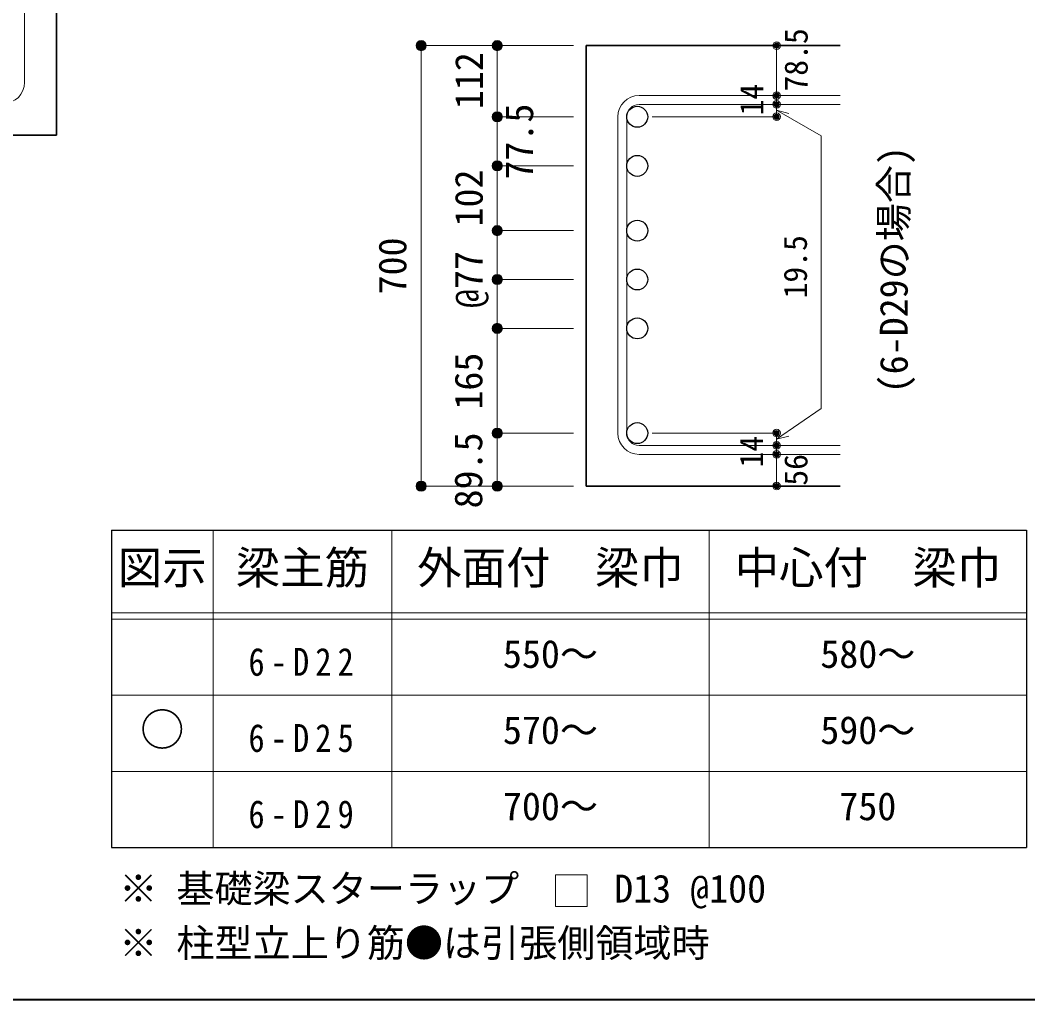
# Model space of a CAD drawing. Units: millimetres at full size, sheet at 1:20; details may follow other scales. Extents: x -3982 to 3969, y -2797 to 2801.
# Drawn here: x 821 to 2409, y -2797 to -1253 of the extents above; entities that cross this region are included whole.
import ezdxf
from ezdxf.enums import TextEntityAlignment as Align

# ---------------------------------------------------------------- set-up
doc = ezdxf.new("R2010")
doc.units = ezdxf.units.MM
doc.header["$LTSCALE"] = 20
doc.header["$PDMODE"] = 32
doc.header["$PDSIZE"] = 12
for name, color, linetype, lineweight in [('6-1_躯体線', 2, 'Continuous', 35), ('6-4_フープ', 7, 'Continuous', 18), ('6-5_梁主筋', 7, 'Continuous', 18), ('6-6_S.T.P.', 7, 'Continuous', 18), ('6-7_文字', 7, 'Continuous', 18), ('6-D_寸法', 4, 'Continuous', 9), ('6-E_枠', 7, 'Continuous', 18), ('F-0_枠', 6, 'Continuous', 40)]:
    doc.layers.add(name, color=color, linetype=linetype, lineweight=lineweight)
doc.styles.add('ＭＳ ゴシック', font='')
doc.styles.get('ＭＳ ゴシック').set_extended_font_data('MS Gothic')

msp = doc.modelspace()

# ---------------------------------------------------------------- linework, layer by layer
at = {"layer": '6-1_躯体線'}
for p, q in [((878.29, -1434.67), (878.29, -1205.17)), ((1712.96, -1293.36), (2112.96, -1293.36)), ((1712.96, -1293.36), (1712.96, -1987.36)), ((878.29, -1434.67), (769.79, -1434.67)), ((1712.96, -1987.36), (2112.96, -1987.36))]:
    msp.add_line(p, q, dxfattribs=at)
at = {"layer": '6-4_フープ'}
msp.add_line((828.29, -1351.17), (828.29, -718.17), dxfattribs=at)
msp.add_arc((794.79, -1351.17), 33.5, 270, 0, dxfattribs=at)
at = {"layer": '6-5_梁主筋', "color": 3, "lineweight": 25}
for centre in [(1793.46, -1405.47), (1793.46, -1482.86), (1793.46, -1584.86), (1793.46, -1661.86), (1793.46, -1738.86), (1793.46, -1903.86)]:
    msp.add_circle(centre, 16.5, dxfattribs=at)
at = {"layer": '6-6_S.T.P.'}
for p, q in [((1796.46, -1371.97), (2112.96, -1371.97)), ((1796.46, -1385.97), (2112.96, -1385.97)), ((1762.96, -1405.47), (1762.96, -1903.86)), ((1776.96, -1405.47), (1776.96, -1903.86)), ((1796.46, -1923.36), (2112.96, -1923.36)), ((1796.46, -1937.36), (2112.96, -1937.36))]:
    msp.add_line(p, q, dxfattribs=at)
for centre, radius, start, end in [((1796.46, -1405.47), 33.5, 90, 180), ((1796.46, -1405.47), 19.5, 90, 180), ((1796.46, -1903.86), 33.5, 180, 270), ((1796.46, -1903.86), 19.5, 180, 270)]:
    msp.add_arc(centre, radius, start, end, dxfattribs=at)
at = {"layer": '6-7_文字'}
msp.add_lwpolyline([(1664.77, -2649.9), (1714.77, -2649.9), (1714.77, -2599.9), (1664.77, -2599.9)], close=True, dxfattribs=at)
at = {"layer": '6-D_寸法'}
for p, q in [((1452.96, -1293.36), (1572.96, -1293.36)), ((1452.96, -1987.36), (1452.96, -1293.36)), ((1572.96, -1293.36), (1692.96, -1293.36)), ((1572.96, -1293.36), (1572.96, -1405.47)), ((2012.96, -1405.47), (2012.96, -1293.36)), ((2012.96, -1395.15), (2032.28, -1400.32)), ((2012.96, -1395.15), (2083.02, -1435.6)), ((1572.96, -1405.47), (1692.96, -1405.47)), ((1572.96, -1405.47), (1572.96, -1470.36)), ((2012.96, -1405.47), (1816.87, -1405.47)), ((2083.02, -1435.6), (2083.02, -1865.16)), ((1572.96, -1470.36), (1572.96, -1903.86)), ((1572.96, -1482.86), (1692.96, -1482.86)), ((1572.96, -1584.86), (1692.96, -1584.86)), ((1572.96, -1661.86), (1692.96, -1661.86)), ((1572.96, -1738.86), (1692.96, -1738.86)), ((2012.96, -1913.61), (2083.02, -1865.16)), ((2012.96, -1903.86), (1816.87, -1903.86)), ((2012.96, -1987.36), (2012.96, -1903.86)), ((2012.96, -1913.61), (2032.28, -1908.43)), ((1452.96, -1987.36), (1572.96, -1987.36)), ((1452.96, -1987.36), (1562.82, -1987.36)), ((1572.96, -1987.36), (1692.96, -1987.36))]:
    msp.add_line(p, q, dxfattribs=at)
msp.add_lwpolyline([(1572.96, -1987.36), (1572.96, -1903.86), (1692.96, -1903.86)], dxfattribs=at)
for centre, radius in [((1452.96, -1293.36), 8), ((1572.96, -1293.36), 8), ((1452.96, -1293.36), 7.2), ((1452.96, -1293.36), 6.4), ((1452.96, -1293.36), 5.6), ((1452.96, -1293.36), 4.8), ((1452.96, -1293.36), 4), ((1452.96, -1293.36), 3.2), ((1452.96, -1293.36), 2.4), ((1452.96, -1293.36), 1.6), ((1452.96, -1293.36), 0.8), ((1572.96, -1293.36), 7.2), ((1572.96, -1293.36), 6.4), ((1572.96, -1293.36), 5.6), ((1572.96, -1293.36), 4.8), ((1572.96, -1293.36), 4), ((1572.96, -1293.36), 3.2), ((1572.96, -1293.36), 2.4), ((1572.96, -1293.36), 1.6), ((1572.96, -1293.36), 0.8), ((2012.96, -1293.36), 4), ((2012.96, -1293.36), 3.6), ((2012.96, -1293.36), 3.2), ((2012.96, -1293.36), 2.8), ((2012.96, -1293.36), 2.4), ((2012.96, -1293.36), 2), ((2012.96, -1293.36), 1.6), ((2012.96, -1293.36), 1.2), ((2012.96, -1293.36), 0.8), ((2012.96, -1293.36), 0.4), ((2012.96, -1371.97), 4), ((2012.96, -1371.97), 3.6), ((2012.96, -1371.97), 3.2), ((2012.96, -1371.97), 2.8), ((2012.96, -1371.97), 2.4), ((2012.96, -1371.97), 2), ((2012.96, -1371.97), 1.6), ((2012.96, -1371.97), 1.2), ((2012.96, -1371.97), 0.8), ((2012.96, -1371.97), 0.4), ((2012.96, -1385.97), 4), ((2012.96, -1385.97), 3.6), ((2012.96, -1385.97), 3.2), ((2012.96, -1385.97), 2.8), ((2012.96, -1385.97), 2.4), ((2012.96, -1385.97), 2), ((2012.96, -1385.97), 1.6), ((2012.96, -1385.97), 1.2), ((2012.96, -1385.97), 0.8), ((2012.96, -1385.97), 0.4), ((1572.96, -1405.47), 8), ((1572.96, -1405.47), 7.2), ((1572.96, -1405.47), 6.4), ((1572.96, -1405.47), 5.6), ((1572.96, -1405.47), 4.8), ((1572.96, -1405.47), 4), ((1572.96, -1405.47), 3.2), ((1572.96, -1405.47), 2.4), ((1572.96, -1405.47), 1.6), ((1572.96, -1405.47), 0.8), ((2012.96, -1405.47), 4), ((2012.96, -1405.47), 3.6), ((2012.96, -1405.47), 3.2), ((2012.96, -1405.47), 2.8), ((2012.96, -1405.47), 2.4), ((2012.96, -1405.47), 2), ((2012.96, -1405.47), 1.6), ((2012.96, -1405.47), 1.2), ((2012.96, -1405.47), 0.8), ((2012.96, -1405.47), 0.4), ((1572.96, -1482.86), 8), ((1572.96, -1482.86), 7.2), ((1572.96, -1482.86), 6.4), ((1572.96, -1482.86), 5.6), ((1572.96, -1482.86), 4.8), ((1572.96, -1482.86), 4), ((1572.96, -1482.86), 3.2), ((1572.96, -1482.86), 2.4), ((1572.96, -1482.86), 1.6), ((1572.96, -1482.86), 0.8), ((1572.96, -1584.86), 8), ((1572.96, -1584.86), 7.2), ((1572.96, -1584.86), 6.4), ((1572.96, -1584.86), 5.6), ((1572.96, -1584.86), 4.8), ((1572.96, -1584.86), 4), ((1572.96, -1584.86), 3.2), ((1572.96, -1584.86), 2.4), ((1572.96, -1584.86), 1.6), ((1572.96, -1584.86), 0.8), ((1572.96, -1661.86), 8), ((1572.96, -1661.86), 7.2), ((1572.96, -1661.86), 6.4), ((1572.96, -1661.86), 5.6), ((1572.96, -1661.86), 4.8), ((1572.96, -1661.86), 4), ((1572.96, -1661.86), 3.2), ((1572.96, -1661.86), 2.4), ((1572.96, -1661.86), 1.6), ((1572.96, -1661.86), 0.8), ((1572.96, -1738.86), 8), ((1572.96, -1738.86), 7.2), ((1572.96, -1738.86), 6.4), ((1572.96, -1738.86), 5.6), ((1572.96, -1738.86), 4.8), ((1572.96, -1738.86), 4), ((1572.96, -1738.86), 3.2), ((1572.96, -1738.86), 2.4), ((1572.96, -1738.86), 1.6), ((1572.96, -1738.86), 0.8), ((1572.96, -1903.86), 8), ((1572.96, -1903.86), 7.2), ((1572.96, -1903.86), 6.4), ((1572.96, -1903.86), 5.6), ((1572.96, -1903.86), 4.8), ((1572.96, -1903.86), 4), ((1572.96, -1903.86), 3.2), ((1572.96, -1903.86), 2.4), ((1572.96, -1903.86), 1.6), ((1572.96, -1903.86), 0.8), ((2012.96, -1903.86), 4), ((2012.96, -1903.86), 3.6), ((2012.96, -1903.86), 3.2), ((2012.96, -1903.86), 2.8), ((2012.96, -1903.86), 2.4), ((2012.96, -1903.86), 2), ((2012.96, -1903.86), 1.6), ((2012.96, -1903.86), 1.2), ((2012.96, -1903.86), 0.8), ((2012.96, -1903.86), 0.4), ((2012.96, -1923.36), 4), ((2012.96, -1923.36), 3.6), ((2012.96, -1923.36), 3.2), ((2012.96, -1923.36), 2.8), ((2012.96, -1937.36), 4), ((2012.96, -1937.36), 3.6), ((2012.96, -1937.36), 3.2), ((2012.96, -1937.36), 2.8), ((2012.96, -1923.36), 2.4), ((2012.96, -1937.36), 2.4), ((2012.96, -1923.36), 2), ((2012.96, -1937.36), 2), ((2012.96, -1923.36), 1.6), ((2012.96, -1937.36), 1.6), ((2012.96, -1923.36), 1.2), ((2012.96, -1937.36), 1.2), ((2012.96, -1923.36), 0.8), ((2012.96, -1937.36), 0.8), ((2012.96, -1923.36), 0.4), ((2012.96, -1937.36), 0.4), ((1452.96, -1987.36), 8), ((1452.96, -1987.36), 7.2), ((1452.96, -1987.36), 6.4), ((1452.96, -1987.36), 5.6), ((1452.96, -1987.36), 4.8), ((1452.96, -1987.36), 4), ((1452.96, -1987.36), 3.2), ((1572.96, -1987.36), 8), ((1572.96, -1987.36), 7.2), ((1572.96, -1987.36), 6.4), ((1572.96, -1987.36), 5.6), ((1572.96, -1987.36), 4.8), ((1572.96, -1987.36), 4), ((1572.96, -1987.36), 3.2), ((2012.96, -1987.36), 4), ((2012.96, -1987.36), 3.6), ((2012.96, -1987.36), 3.2), ((1452.96, -1987.36), 2.4), ((1452.96, -1987.36), 1.6), ((1452.96, -1987.36), 0.8), ((1572.96, -1987.36), 2.4), ((1572.96, -1987.36), 1.6), ((1572.96, -1987.36), 0.8), ((2012.96, -1987.36), 2.8), ((2012.96, -1987.36), 2.4), ((2012.96, -1987.36), 2), ((2012.96, -1987.36), 1.6), ((2012.96, -1987.36), 1.2), ((2012.96, -1987.36), 0.8), ((2012.96, -1987.36), 0.4)]:
    msp.add_circle(centre, radius, dxfattribs=at)
at = {"layer": '6-D_寸法', "color": 7}
for p in [(1452.96, -1293.36), (1572.96, -1293.36), (2012.96, -1293.36), (2012.96, -1371.97), (2012.96, -1385.97), (1572.96, -1405.47), (2012.96, -1405.47), (1572.96, -1482.86), (1572.96, -1584.86), (1572.96, -1661.86), (1572.96, -1738.86), (1572.96, -1903.86), (2012.96, -1903.86), (2012.96, -1923.36), (2012.96, -1937.36), (1452.96, -1987.36), (1572.96, -1987.36), (2012.96, -1987.36)]:
    msp.add_point(p, dxfattribs=at)
at = {"layer": '6-E_枠', "color": 3, "lineweight": 25}
for p, q in [((965.14, -2056.95), (965.14, -2556.95)), ((965.14, -2056.95), (2406.83, -2056.95)), ((2406.83, -2056.95), (2406.83, -2556.95)), ((965.14, -2556.95), (2406.83, -2556.95))]:
    msp.add_line(p, q, dxfattribs=at)
at = {"layer": '6-E_枠'}
for p, q in [((1125.14, -2056.95), (1125.14, -2556.95)), ((1406.83, -2056.95), (1406.83, -2556.95)), ((1906.83, -2056.95), (1906.83, -2556.95)), ((965.14, -2186.95), (2406.83, -2186.95)), ((965.14, -2196.95), (2406.83, -2196.95)), ((965.14, -2316.95), (2406.83, -2316.95)), ((965.14, -2436.95), (2406.83, -2436.95))]:
    msp.add_line(p, q, dxfattribs=at)
at = {"layer": 'F-0_枠'}
msp.add_line((3969.4, -2796.83), (-3981.92, -2796.83), dxfattribs=at)

# ---------------------------------------------------------------- texts
at = {"layer": '6-7_文字', "style": 'ＭＳ ゴシック'}
msp.add_text('(6-D29の場合)', height=43.99, rotation=90, dxfattribs=at).set_placement((2232.79, -1841.21), align=Align.BOTTOM_LEFT)
at = {"layer": '6-7_文字', "color": 2, "style": 'ＭＳ ゴシック'}
for s, p in [('図示', (975.14, -2156.95)), ('梁主筋', (1160.98, -2156.95)), ('外面付\u3000梁巾', (1446.83, -2156.95)), ('中心付\u3000梁巾', (1946.83, -2156.95)), ('○', (1010.14, -2411.95))]:
    msp.add_text(s, height=51.32, dxfattribs=at).set_placement(p, align=Align.BOTTOM_LEFT)
at = {"layer": '6-7_文字', "style": 'ＭＳ ゴシック'}
for s, p in [('550～', (1581.83, -2286.95)), ('580～', (2081.83, -2286.95)), ('570～', (1581.83, -2406.95)), ('590～', (2081.83, -2406.95)), ('700～', (1581.83, -2526.95)), ('750', (2111.83, -2526.95)), ('※ 基礎梁スターラップ     D13 @100', (977.51, -2656.67)), ('※ 柱型立上り筋●は引張側領域時', (977.51, -2742.34))]:
    msp.add_text(s, height=43.99, dxfattribs=at).set_placement(p, align=Align.BOTTOM_LEFT)
at = {"layer": '6-7_文字', "char_height": 43.99, "attachment_point": 7, "style": 'ＭＳ ゴシック'}
for s, insert in [('\\T1.38;\\W0.85;6-D22', (1180.98, -2286.95)), ('\\T1.38;\\W0.85;6-D25', (1180.98, -2406.95)), ('\\T1.38;\\W0.85;6-D29', (1180.98, -2526.95))]:
    msp.add_mtext(s, dxfattribs=dict(at, insert=insert))
at = {"layer": '6-D_寸法', "style": 'ＭＳ ゴシック'}
for s, height, p in [('78.5', 36.66, (2072.96, -1365.72)), ('112', 43.99, (1563.55, -1393.45)), ('14', 36.66, (2002.96, -1403.36)), ('77.5', 43.99, (1642.68, -1504.4)), ('102', 43.99, (1563.22, -1578.3)), ('700', 43.99, (1442.96, -1685.36)), ('19.5', 36.66, (2071.79, -1691.68)), ('@77', 43.99, (1562.96, -1706.86)), ('165', 43.99, (1562.74, -1866.87)), ('89.5', 43.99, (1562.47, -2022.49)), ('14', 36.66, (2002.56, -1958.05)), ('56', 36.66, (2072.63, -1986.69))]:
    msp.add_text(s, height=height, rotation=90, dxfattribs=at).set_placement(p, align=Align.BOTTOM_LEFT)

doc.saveas('drawing.dxf')
